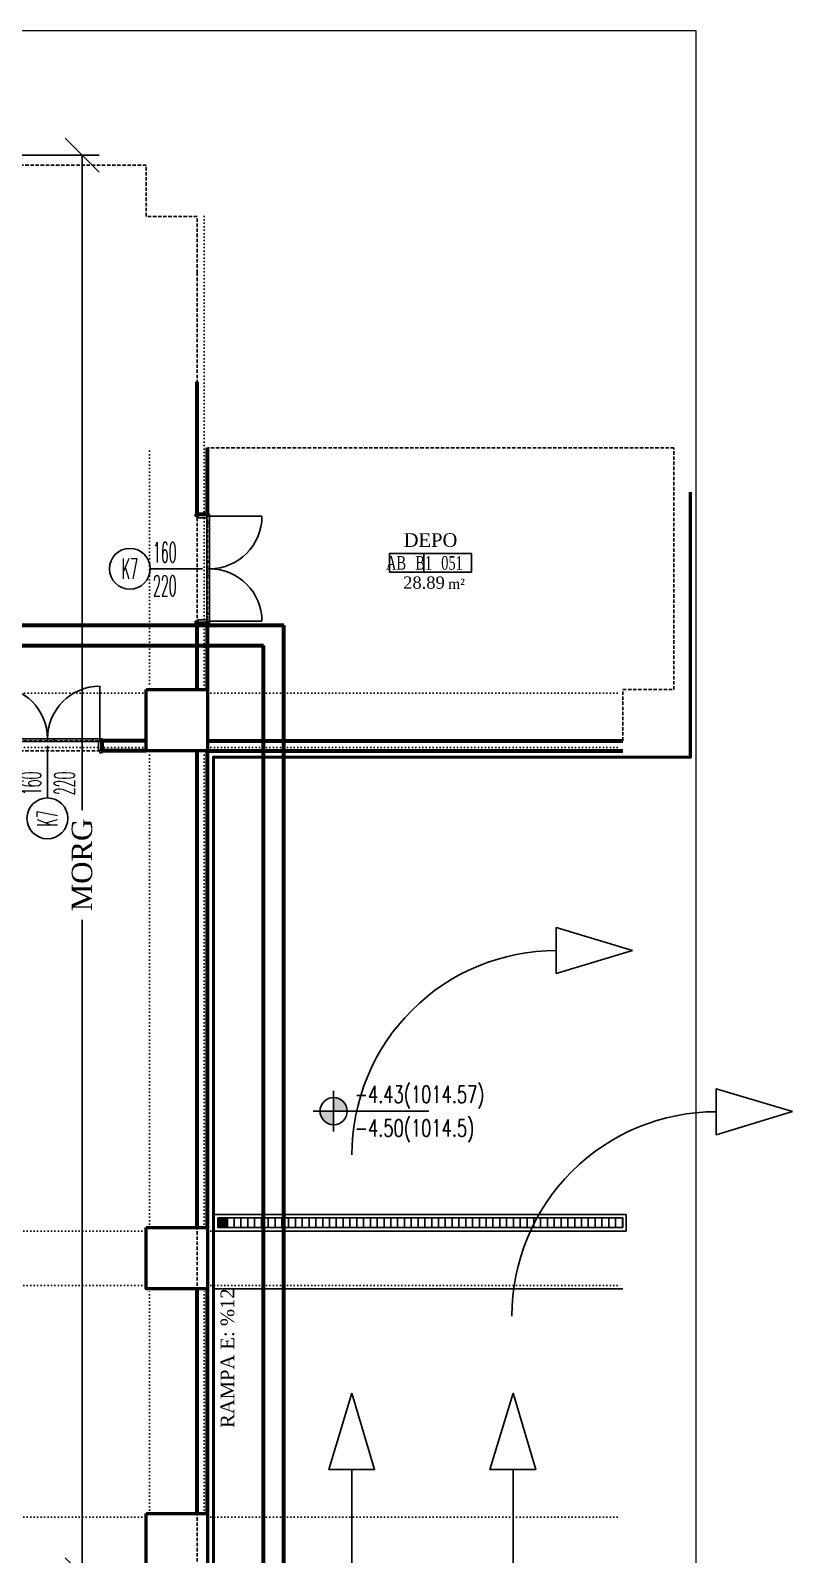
# Model space of a CAD drawing. Extents: x -228812 to 45006, y -308075 to -42938.
# Drawn here: x 43887 to 45006, y -45176 to -42938 of the extents above; entities that cross this region are included whole.
import ezdxf
from ezdxf.enums import TextEntityAlignment as Align

# ---------------------------------------------------------------- set-up
doc = ezdxf.new("R2010")
doc.units = 0
doc.header["$LTSCALE"] = 20
doc.linetypes.add('( Hidden )', pattern=[0.375, 0.25, -0.125])
doc.linetypes.add('DOT', pattern=[0.25, 0, -0.25])
doc.layers.get('0').update_dxf_attribs({"linetype": 'CONTINUOUS', "lineweight": 15})
doc.layers.get('DEFPOINTS').update_dxf_attribs({"linetype": 'CONTINUOUS'})
doc.layers.add('DUVAR', color=7, linetype='CONTINUOUS', lineweight=60)
doc.layers.add('KOLON', color=7, linetype='CONTINUOUS', lineweight=50)
for name, color, linetype in [('KAPILAR', 5, 'CONTINUOUS'), ('KIRIS', 9, 'DOT'), ('KOT', 7, 'CONTINUOUS'), ('MERD', 7, 'CONTINUOUS'), ('OK', 7, 'CONTINUOUS'), ('ROOM', 7, 'CONTINUOUS'), ('ROOM-T', 7, 'CONTINUOUS'), ('SIVA', 7, 'CONTINUOUS'), ('TEFRIS SIHHI', 7, 'CONTINUOUS'), ('YAZI', 170, 'CONTINUOUS')]:
    doc.layers.add(name, color=color, linetype=linetype)
doc.styles.add('OLC-200', font='tromans.shx', dxfattribs={"width": 0.5, "height": 0.2})
doc.styles.add('OLC-50', font='romans.shx', dxfattribs={"width": 0.5, "height": 0.15})
doc.styles.add('olcu', font='romans.shx', dxfattribs={"width": 0.5})
doc.styles.add('YAZI', font='times.ttf')
doc.dimstyles.new('BIRIM ADI', dxfattribs={"dimtxt": 30, "dimasz": 50, "dimexe": 25, "dimexo": 40, "dimgap": 15, "dimtad": 0, "dimtxsty": 'YAZI', "dimblk": 'OBLIQUE', "dimcen": 50, "dimadec": 0, "dimazin": 0, "dimtfac": 1, "dimtmove": 0, "dimatfit": 3, "dimfxl": 150, "dimfxlon": 1, "dimarcsym": 0})

# ---------------------------------------------------------------- blocks, each defined once
blk = doc.blocks.new('_OBLIQUE')
at = {"color": 0, "linetype": 'ByBlock'}
blk.add_line((-0.5, -0.5), (0.5, 0.5), dxfattribs=at)
blk = doc.blocks.new('*D9223')
at = {"layer": 'DEFPOINTS', "color": 0, "linetype": 'Continuous'}
for p in [(42561.9, -43121), (43962.7, -43121), (42566.9, -45206)]:
    blk.add_point(p, dxfattribs=at)
at = {"layer": 'YAZI', "color": 0, "lineweight": -2, "ltscale": 0.5}
for p, q in [((43812.7, -43121), (43987.7, -43121)), ((43962.7, -43121), (43962.7, -44082.8)), ((43962.7, -45206), (43962.7, -44244.3)), ((43812.7, -45206), (43987.7, -45206))]:
    blk.add_line(p, q, dxfattribs=at)
at = {"layer": 'YAZI', "color": 0, "linetype": 'Continuous', "lineweight": -2, "xscale": 50, "yscale": 50, "zscale": 50}
for p, rotation in [((43962.7, -43121), 90), ((43962.7, -45206), 270)]:
    blk.add_blockref('_OBLIQUE', p, dxfattribs=dict(at, rotation=rotation))
at = {"layer": 'YAZI', "color": 0, "linetype": 'Continuous', "insert": (43962.7, -44163.5), "char_height": 30, "attachment_point": 5, "rotation": 90, "style": 'YAZI'}
blk.add_mtext('MORG ', dxfattribs=at)
blk = doc.blocks.new('OK')
at = {"layer": 'OK'}
blk.add_lwpolyline([(207.8, 207.8), (79.2, 79.2)], dxfattribs=at)
blk.add_lwpolyline([(0, 0), (103.3, 55.1), (55.7, 102.8)], close=True, dxfattribs=at)
blk = doc.blocks.new('OK 2')
at = {"layer": 'OK'}
blk.add_lwpolyline([(212.1, 87.9, 0.414214), (-87.9, -212.1)], format="xyb", dxfattribs=at)
blk.add_lwpolyline([(-88.2, -324.2), (-54.2, -212.1), (-121.6, -212.1)], close=True, dxfattribs=at)
blk = doc.blocks.new('*U688')
at = {"color": 0}
for p, q in [((-157, 18), (-157, 95)), ((-3, 18), (-3, 95)), ((-147, 18), (-147, 14)), ((-90.1, 18), (-90.1, 14)), ((-80, 7.5), (-80, 7.5)), ((-70, 18), (-70, 14)), ((-13.1, 18), (-13.1, 14))]:
    blk.add_line(p, q, dxfattribs=at)
at = {"color": 0, "linetype": 'DOT', "ltscale": 20}
blk.add_line((-155, 0), (-5, 0), dxfattribs=at)
at = {"color": 0, "lineweight": -3}
for points in [[(-160, 15), (-160, 18), (-157, 18), (-157, 14), (-155, 14), (-155, 1), (-157, 1), (-157, -3), (-160, -3), (-160, 0)], [(0, 15), (0, 18), (-3, 18), (-3, 14), (-5, 14), (-5, 1), (-3, 1), (-3, -3), (0, -3), (0, 0)]]:
    blk.add_lwpolyline(points, dxfattribs=at)
at = {"color": 0}
for points in [[(-157, 18), (-157, 14), (-80, 14), (-80, 18)], [(-80, 18), (-80, 14), (-3, 14), (-3, 18)]]:
    blk.add_lwpolyline(points, close=True, dxfattribs=at)
at = {"color": 16}
blk.add_lwpolyline([(-80, 7.5), (-80, -69)], dxfattribs=at)
blk.add_circle((-80, -99), 30, dxfattribs=at)
at = {"color": 0}
for centre, start, end in [((-157, 18), 0, 90), ((-3, 18), 90, 180)]:
    blk.add_arc(centre, 77, start, end, dxfattribs=at)
at = {"color": 16, "style": 'OLC-50', "width": 0.45}
blk.add_attdef('GEN', text='', height=30, rotation=90, dxfattribs=at).set_placement((-80, -65), align=Align.BOTTOM_LEFT)
blk.add_attdef('YUK', text='', height=30, rotation=90, dxfattribs=at).set_placement((-70, -65), align=Align.TOP_LEFT)
at = {"style": 'OLC-50', "width": 0.5, "flags": 1}
for tag, p in [('KABLOK', (-188.3, -83.8)), ('KAMAHKOD', (-83.9, -83.8)), ('KAMAHNO', (-195.2, -120.6)), ('KAMAHAD', (-79.6, -120)), ('DUVKA', (-188.6, -156)), ('KARENK', (-82.6, -154.8)), ('KATIP', (-188.1, -194)), ('KASAMAL', (-83.9, -189.6)), ('KASARENK', (-83.5, -229)), ('KAMAL', (-188.7, -233)), ('MENFEZ', (-190, -268.9)), ('YANGIN', (-84.2, -266.9)), ('ACILYON', (-192.7, -303.5)), ('CEKIT', (-86.3, -303.2)), ('CARPTEK', (-195, -337.4)), ('FOTOSEL', (-86.8, -337.1)), ('PBAR', (-193.2, -371.1)), ('KONTROL', (-87, -371.1))]:
    blk.add_attdef(tag, p, '', height=30, dxfattribs=at)
at = {"color": 16, "style": 'OLC-50', "width": 0.45}
blk.add_attdef('POZ', text='', height=30, rotation=90, dxfattribs=at).set_placement((-80, -99), align=Align.MIDDLE_CENTER)
blk = doc.blocks.new('ROOMNAME')
at = {"color": 0}
blk.add_line((0, 13.5), (0, -13.5), dxfattribs=at)
blk.add_lwpolyline([(-50, 13.5), (-50, -13.5), (70, -13.5), (70, 13.5)], close=True, dxfattribs=at)
at = {"color": 0, "insert": (36, -30.8), "char_height": 15, "width": 39.826, "attachment_point": 4, "style": 'YAZI'}
blk.add_mtext('m²', dxfattribs=at)
at = {"color": 0, "style": 'YAZI'}
for tag, p in [('KOD', (-25, 0)), ('NO', (35, 0))]:
    blk.add_attdef(tag, text='', height=20, dxfattribs=at).set_placement(p, align=Align.MIDDLE_CENTER)
blk.add_attdef('ALAN', text='', height=18, dxfattribs=at).set_placement((31, -29), align=Align.MIDDLE_RIGHT)
at = {"color": 0, "style": 'YAZI', "flags": 1}
for tag, p in [('ALANIHALE', (10, -51.3)), ('CEVRE', (8.8, -70.9))]:
    blk.add_attdef(tag, text='', height=15, dxfattribs=at).set_placement(p, align=Align.MIDDLE_CENTER)
at = {"color": 0, "style": 'OLC-200', "width": 0.5, "flags": 1}
for tag, p in [('DOS', (-43.9, -102.9)), ('SUP', (-12.3, -102.9)), ('DUV', (15.1, -102.9)), ('TAV', (42.4, -102.9)), ('KTIP1', (-43.9, -131.5)), ('KTIP2', (6.1, -131.5)), ('KTIP3', (56.1, -131.5)), ('KTIP1S', (-43.9, -160.1)), ('KTIP2S', (6.1, -160.1)), ('KTIP3S', (56.1, -160.1)), ('PTIP1', (-43.9, -188.6)), ('PTIP2', (6.1, -188.6)), ('PTIP3', (56.1, -188.6)), ('PTIP1S', (-43.9, -217.2)), ('PTIP2S', (6.1, -217.2)), ('PTIP3S', (56.1, -217.2)), ('KISI', (-43.9, -245.8)), ('KW', (6.1, -245.8)), ('ISI', (56.1, -245.8))]:
    blk.add_attdef(tag, p, '', height=15, dxfattribs=at)
at = {"layer": 'ROOM-T', "color": 9, "style": 'YAZI'}
blk.add_attdef('MAHALADI', text='', height=20, dxfattribs=at).set_placement((10, 33.5), align=Align.MIDDLE_CENTER)
blk = doc.blocks.new('KOT-PL(TEMIZ&KABA)')
at = {"layer": 'KOT', "linetype": 'Continuous', "lineweight": -3}
h = blk.add_hatch(color=7, dxfattribs=at)
h.paths.add_polyline_path([(0, 0), (0.2, 0, 0.414214), (0, 0.2)])
h.paths.add_polyline_path([(0, 0), (-0.2, 0, 0.414214), (0, -0.2)])
at = {"layer": 'KOT', "color": 7, "lineweight": -3}
for p, q in [((0, -0.3), (0, 0.3)), ((-0.3, 0), (1.4, 0))]:
    blk.add_line(p, q, dxfattribs=at)
at = {"layer": 'KOT', "color": 7, "linetype": 'Continuous', "lineweight": -3}
blk.add_circle((0, 0), 0.2, dxfattribs=at)
at = {"layer": 'KOT', "color": 7, "linetype": 'Continuous', "lineweight": -3, "style": 'olcu', "width": 0.7}
for tag, p in [('KOTTEMIZ', (0.31, 0.122)), ('KOTKABA', (0.31, -0.373))]:
    blk.add_attdef(tag, p, '', height=0.25, dxfattribs=at)
blk = doc.blocks.new('KOLON90')
at = {"layer": 'KOLON', "color": 4}
blk.add_lwpolyline([(-45, 45), (45, 45), (45, -45), (-45, -45)], close=True, dxfattribs=at)
blk = doc.blocks.new('*U9151')
at = {"color": 0}
for p, q in [((-1000, 0), (-1000, 243)), ((5050, 243), (-1000, 243)), ((5050, 243), (5050, 0)), ((5050, 0), (-1000, 0)), ((-950, 50), (-950, 193)), ((5000, 193), (-950, 193)), ((5000, 50), (-950, 50)), ((-948, 192), (-948, 52)), ((-948, 192), (-808, 192)), ((-948, 172), (-808, 172)), ((-948, 152), (-808, 152)), ((-948, 132), (-808, 132)), ((-948, 112), (-808, 112)), ((-948, 92), (-808, 92)), ((-948, 72), (-808, 72)), ((-948, 52), (-808, 52)), ((-916, 50), (-916, 193)), ((-866, 50), (-866, 193)), ((-816, 50), (-816, 193)), ((-808, 192), (-808, 52)), ((-708, 50), (-708, 193)), ((-608, 50), (-608, 193)), ((-508, 50), (-508, 193)), ((-408, 50), (-408, 193)), ((-308, 50), (-308, 193)), ((-208, 50), (-208, 193)), ((-108, 50), (-108, 193)), ((-8, 50), (-8, 193)), ((92, 50), (92, 193)), ((192, 50), (192, 193)), ((292, 50), (292, 193)), ((392, 50), (392, 193)), ((492, 50), (492, 193)), ((592, 50), (592, 193)), ((692, 50), (692, 193)), ((792, 50), (792, 193)), ((892, 50), (892, 193)), ((992, 50), (992, 193)), ((1092, 50), (1092, 193)), ((1192, 50), (1192, 193)), ((1292, 50), (1292, 193)), ((1392, 50), (1392, 193)), ((1492, 50), (1492, 193)), ((1592, 50), (1592, 193)), ((1692, 50), (1692, 193)), ((1792, 50), (1792, 193)), ((1892, 50), (1892, 193)), ((1992, 50), (1992, 193)), ((2092, 50), (2092, 193)), ((2192, 50), (2192, 193)), ((2292, 50), (2292, 193)), ((2392, 50), (2392, 193)), ((2492, 50), (2492, 193)), ((2592, 50), (2592, 193)), ((2692, 50), (2692, 193)), ((2792, 50), (2792, 193)), ((2892, 50), (2892, 193)), ((2992, 50), (2992, 193)), ((3092, 50), (3092, 193)), ((3192, 50), (3192, 193)), ((3292, 50), (3292, 193)), ((3392, 50), (3392, 193)), ((3492, 50), (3492, 193)), ((3592, 50), (3592, 193)), ((3692, 50), (3692, 193)), ((3792, 50), (3792, 193)), ((3892, 50), (3892, 193)), ((3992, 50), (3992, 193)), ((4092, 50), (4092, 193)), ((4192, 50), (4192, 193)), ((4292, 50), (4292, 193)), ((4392, 50), (4392, 193)), ((4492, 50), (4492, 193)), ((4592, 50), (4592, 193)), ((4692, 50), (4692, 193)), ((4792, 50), (4792, 193)), ((4892, 50), (4892, 193)), ((4992, 50), (4992, 193)), ((5000, 50), (5000, 193))]:
    blk.add_line(p, q, dxfattribs=at)

msp = doc.modelspace()

# ---------------------------------------------------------------- linework, layer by layer
at = {"linetype": 'Continuous'}
msp.add_lwpolyline([(39709.494, -42938.116), (44863.882, -42938.116), (44863.882, -47662.514), (39709.494, -47662.514)], close=True, dxfattribs=at)
at = {"layer": 'DEFPOINTS', "color": 7, "linetype": '( Hidden )'}
for points in [[(44131.851, -43293.976), (44131.849, -43293.976), (44131.849, -43211.043), (44056.842, -43211.043), (44056.842, -43136.043), (43601.851, -43136.043), (43601.851, -43156.043), (43601.851, -43376.043), (43351.852, -43376.043), (43351.851, -43901.043), (43351.851, -43981.043), (44056.851, -43981.043), (44056.851, -43906.043), (44131.851, -43906.043)], [(44831.851, -43551.043), (44146.851, -43551.043), (44146.851, -43648.543), (44146.851, -43981.043), (44756.851, -43981.043), (44756.851, -43906.043), (44831.851, -43906.043)]]:
    msp.add_lwpolyline(points, close=True, dxfattribs=at)
msp.add_lwpolyline([(44131.851, -46566.393), (44131.851, -43996.043), (43766.851, -43996.043), (43766.851, -46566.393)], dxfattribs=at)
at = {"layer": 'DUVAR', "color": 2, "ltscale": 0.5}
for p, q in [((44131.851, -43648.543), (44131.851, -43453.976)), ((44131.851, -43648.543), (44146.851, -43648.543)), ((44131.851, -43906.043), (44131.851, -43808.543)), ((44131.851, -43808.543), (44146.851, -43808.543))]:
    msp.add_line(p, q, dxfattribs=at)
at = {"layer": 'DUVAR', "color": 2}
for p, q in [((44146.851, -43648.543), (44146.851, -43551.043)), ((44146.851, -43906.043), (44146.851, -43808.543)), ((44056.851, -43981.043), (43991.851, -43981.043)), ((43991.851, -43981.043), (43991.851, -43996.043)), ((44056.851, -43996.043), (43991.851, -43996.043)), ((44131.851, -44696.043), (44131.851, -43996.043)), ((44146.851, -43981.043), (44756.851, -43981.043)), ((44146.851, -44696.043), (44146.851, -43996.043)), ((44146.851, -43996.043), (44756.851, -43996.043)), ((44131.851, -45116.043), (44131.851, -44786.043)), ((44146.851, -45116.043), (44146.851, -44786.043))]:
    msp.add_line(p, q, dxfattribs=at)
at = {"layer": 'DUVAR', "color": 2, "linetype": 'ByBlock', "ltscale": 0.5}
for p, q in [((40713.94, -43811.393), (44258.94, -43811.393)), ((44258.94, -46566.393), (44258.94, -43811.393)), ((40743.94, -43841.393), (44228.94, -43841.393)), ((44228.94, -46536.393), (44228.94, -43841.393))]:
    msp.add_line(p, q, dxfattribs=at)
at = {"layer": 'KIRIS', "color": 251}
for p, q in [((44141.851, -43211.043), (44141.851, -43906.043)), ((44061.851, -43556.043), (44061.851, -43906.043)), ((44056.851, -43911.043), (43351.851, -43911.043)), ((44146.851, -43911.043), (44756.851, -43911.043)), ((44056.851, -43991.043), (43351.851, -43991.043)), ((44061.851, -44696.043), (44061.851, -43996.043)), ((44141.851, -44696.043), (44141.851, -43996.043)), ((44146.851, -43991.043), (44756.851, -43991.043)), ((43356.851, -44701.043), (44056.851, -44701.043)), ((44146.851, -44701.043), (44756.851, -44701.043)), ((43356.851, -44781.043), (44056.851, -44781.043)), ((44061.851, -45116.043), (44061.851, -44786.043)), ((44141.851, -45116.043), (44141.851, -44786.043)), ((44146.851, -44781.043), (44756.851, -44781.043)), ((43356.851, -45121.043), (44056.851, -45121.043)), ((44146.851, -45121.043), (44756.851, -45121.043))]:
    msp.add_line(p, q, dxfattribs=at)
at = {"layer": 'MERD', "color": 6}
msp.add_line((44156.851, -44786.043), (44756.851, -44786.043), dxfattribs=at)
at = {"layer": 'SIVA', "color": 1}
for points in [[(44854.851, -43616.043), (44854.851, -44004.043), (44154.851, -44004.043), (44154.851, -46566.393)], [(44856.851, -43616.043), (44856.851, -44006.043), (44156.851, -44006.043), (44156.851, -46566.393)]]:
    msp.add_lwpolyline(points, dxfattribs=at)

# ---------------------------------------------------------------- block references
at = {"layer": 'KAPILAR', "rotation": 270}
msp.add_blockref('*U688', (44131.851, -43808.543), dxfattribs=at).add_auto_attribs({'POZ': 'K7', 'GEN': '160', 'YUK': '220'})
at = {"layer": 'KAPILAR'}
msp.add_blockref('*U688', (43991.851, -43996.043), dxfattribs=at).add_auto_attribs({'POZ': 'K7', 'GEN': '160', 'YUK': '220'})
at = {"layer": 'KOLON', "color": 1}
for p in [(44101.851, -43951.043), (44101.851, -44741.043), (44101.851, -45161.043)]:
    msp.add_blockref('KOLON90', p, dxfattribs=at)
at = {"layer": 'KOT', "xscale": 100, "yscale": 100, "zscale": 100}
msp.add_blockref('KOT-PL(TEMIZ&KABA)', (44332.102, -44525.046), dxfattribs=at).add_auto_attribs({'KOTTEMIZ': '-4.43(1014.57)', 'KOTKABA': '-4.50(1014.5)'})
at = {"layer": 'OK', "xscale": -1, "rotation": 90}
for p in [(44446.795, -44377.069), (44681.717, -44613.736)]:
    msp.add_blockref('OK 2', p, dxfattribs=at)
at = {"layer": 'OK', "color": 240, "rotation": 225.0000000000001}
for p in [(44358.927, -44939.169), (44595.594, -44939.169)]:
    msp.add_blockref('OK', p, dxfattribs=at)
at = {"layer": 'ROOM', "ltscale": 0.5}
ref = msp.add_blockref('ROOMNAME', (44464.346, -43719.868), dxfattribs=at)
ref.add_attrib('MAHALADI', 'DEPO', dxfattribs={"layer": 'ROOM-T', "color": 9, "height": 20, "style": 'YAZI'}).set_placement((44474.346, -43686.368), align=Align.MIDDLE_CENTER)
ref.add_attrib('BLOK', 'AB', dxfattribs={"layer": '0', "color": 0, "height": 20, "style": 'YAZI', "width": 0.7}).set_placement((44423.775, -43719.868), align=Align.MIDDLE_CENTER)
ref.add_attrib('KOD', 'B1', dxfattribs={"layer": '0', "color": 0, "height": 20, "style": 'YAZI', "width": 0.7}).set_placement((44464.346, -43719.868), align=Align.MIDDLE_CENTER)
ref.add_attrib('NO', '051', dxfattribs={"layer": '0', "color": 0, "height": 20, "style": 'YAZI', "width": 0.7}).set_placement((44505.918, -43719.868), align=Align.MIDDLE_CENTER)
ref.add_attrib('ALAN', '28.89', dxfattribs={"layer": '0', "color": 0, "height": 18, "style": 'YAZI'}).set_placement((44495.346, -43748.868), align=Align.MIDDLE_RIGHT)
at = {"layer": 'TEFRIS SIHHI', "color": 155, "xscale": 0.1, "yscale": 0.1, "zscale": 0.1}
msp.add_blockref('*U9151', (44256.851, -44701.043), dxfattribs=at)

# ---------------------------------------------------------------- texts
at = {"layer": 'YAZI', "color": 7, "style": 'YAZI'}
msp.add_text('RAMPA E: %%%12', height=20, rotation=90, dxfattribs=at).set_placement((44186.077, -44990.033))

# ---------------------------------------------------------------- dimensions: what is measured, and where the dimension line sits
at = {"layer": 'YAZI', "ltscale": 0.5}
dim = msp.add_linear_dim(base=(43962.68, -43121.043), p1=(42566.851, -45206.043), p2=(42561.851, -43121.043), angle=90, text='MORG ', dimstyle='BIRIM ADI', override={"dimtmove": 1}, dxfattribs=at)
dim.commit()
dim.dimension.update_dxf_attribs({"geometry": '*D9223', "text_midpoint": (43962.68, -44163.543)})

doc.saveas('drawing.dxf')
